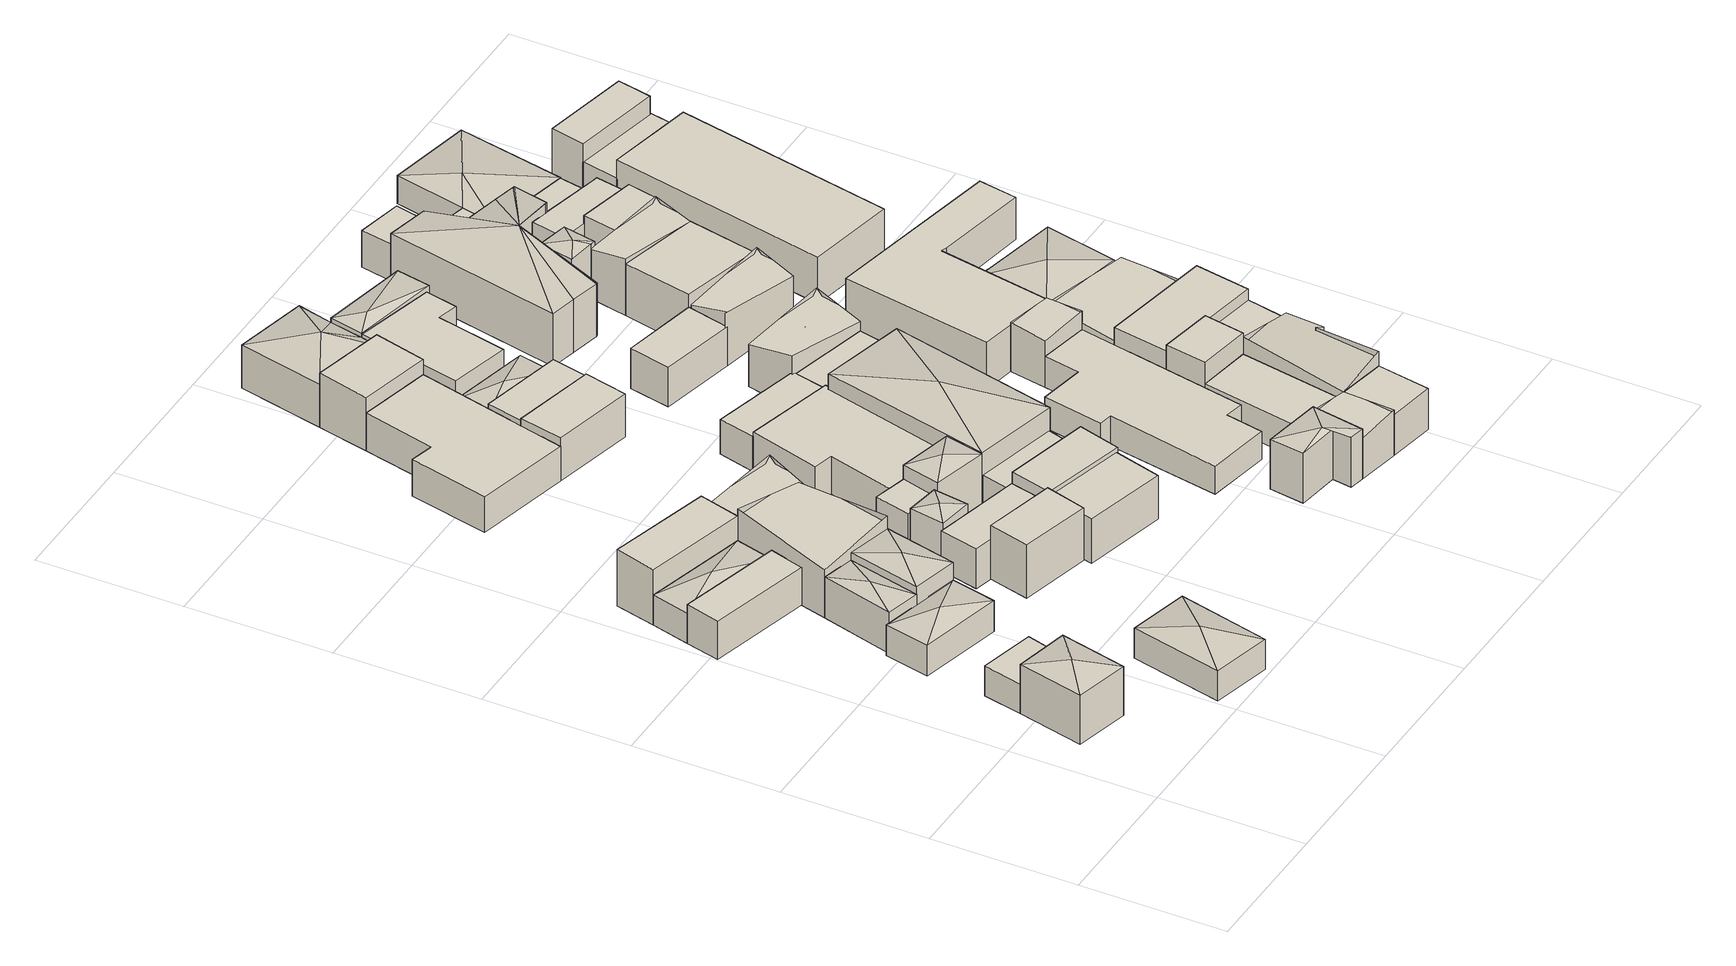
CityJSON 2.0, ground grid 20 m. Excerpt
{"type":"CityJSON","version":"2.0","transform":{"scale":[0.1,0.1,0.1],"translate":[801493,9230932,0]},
"CityObjects":{
"building1":{"type":"Building","attributes":{"Building Type":"Residential","Roof Shape":"hip","Roof Material":"Concrete Aluminum Tile","Roof Material Code":2,"Roof Direction":"northwest","Building Height":7.17,"Roof Slope":26.1,"Footprint Area":74.26,"Solar PV Capacity Low":9.3,"Solar PV Capacity High":12.21,"Solar Annual Energy Low":13406,"Solar Annual Energy High":17668,"Suitable PV Area":55.51},"geometry":[{"type":"MultiSurface","lod":"2.2","boundaries":[[[0,1,2,3]],[[3,2,4,5]],[[2,1,6,4]],[[1,0,7,6]],[[0,3,5,7]],[[5,4,8]],[[4,6,8]],[[6,7,8]],[[7,5,8]]]}]},
"building2":{"type":"Building","attributes":{"Building Type":"Residential","Roof Shape":"shed","Roof Material":"Concrete Aluminum Tile","Roof Material Code":2,"Roof Direction":"northwest","Building Height":4.21,"Roof Slope":16.4,"Footprint Area":42.96,"Solar PV Capacity Low":5.38,"Solar PV Capacity High":7.06,"Solar Annual Energy Low":7756,"Solar Annual Energy High":10222,"Suitable PV Area":32.11},"geometry":[{"type":"MultiSurface","lod":"2.2","boundaries":[[[9,3,2,10]],[[10,2,11,12]],[[2,3,13,11]],[[3,9,14,13]],[[9,10,12,14]],[[12,11,13,14]]]}]},
"building3":{"type":"Building","attributes":{"Building Type":"Residential","Roof Shape":"shed","Roof Material":"Concrete Aluminum Tile","Roof Material Code":2,"Roof Direction":"northwest","Building Height":5.55,"Roof Slope":12.5,"Footprint Area":72.49,"Solar PV Capacity Low":9.08,"Solar PV Capacity High":11.92,"Solar Annual Energy Low":13087,"Solar Annual Energy High":17248,"Suitable PV Area":54.19},"geometry":[{"type":"MultiSurface","lod":"2.2","boundaries":[[[15,16,17,18]],[[18,17,19,20]],[[17,16,21,19]],[[16,15,22,21]],[[15,18,20,22]],[[20,19,21,22]]]}]},
"building4":{"type":"Building","attributes":{"Building Type":"Residential","Roof Shape":"hip","Roof Material":"Concrete Aluminum Tile","Roof Material Code":2,"Roof Direction":"northwest","Building Height":4.5,"Roof Slope":28.6,"Footprint Area":76.18,"Solar PV Capacity Low":9.54,"Solar PV Capacity High":12.53,"Solar Annual Energy Low":13753,"Solar Annual Energy High":18126,"Suitable PV Area":56.94},"geometry":[{"type":"MultiSurface","lod":"2.2","boundaries":[[[23,24,25,26]],[[26,25,27,28]],[[25,24,29,27]],[[24,23,30,29]],[[23,26,28,30]],[[28,27,31]],[[27,29,31]],[[29,30,31]],[[30,28,31]]]}]},
"building5":{"type":"Building","attributes":{"Building Type":"Residential","Roof Shape":"hip","Roof Material":"Concrete Aluminum Tile","Roof Material Code":2,"Roof Direction":"northwest","Building Height":5.98,"Roof Slope":24.9,"Footprint Area":49.99,"Solar PV Capacity Low":6.26,"Solar PV Capacity High":8.22,"Solar Annual Energy Low":9026,"Solar Annual Energy High":11895,"Suitable PV Area":37.37},"geometry":[{"type":"MultiSurface","lod":"2.2","boundaries":[[[32,33,34,35]],[[35,34,36,37]],[[34,33,38,36]],[[33,32,39,38]],[[32,35,37,39]],[[37,36,40]],[[36,38,40]],[[38,39,40]],[[39,37,40]]]}]},
"building6":{"type":"Building","attributes":{"Building Type":"Residential","Roof Shape":"hip","Roof Material":"Concrete Aluminum Tile","Roof Material Code":2,"Roof Direction":"northwest","Building Height":4.4,"Roof Slope":25.7,"Footprint Area":81.44,"Solar PV Capacity Low":10.2,"Solar PV Capacity High":13.39,"Solar Annual Energy Low":14703,"Solar Annual Energy High":19378,"Suitable PV Area":60.88},"geometry":[{"type":"MultiSurface","lod":"2.2","boundaries":[[[41,15,18,42]],[[42,18,43,44]],[[18,15,45,43]],[[15,41,46,45]],[[41,42,44,46]],[[44,43,47]],[[43,45,47]],[[45,46,47]],[[46,44,47]]]}]},
"building7":{"type":"Building","attributes":{"Building Type":"Residential","Roof Shape":"hip","Roof Material":"Concrete Aluminum Tile","Roof Material Code":2,"Roof Direction":"northwest","Building Height":4.41,"Roof Slope":26.2,"Footprint Area":113.3,"Solar PV Capacity Low":14.19,"Solar PV Capacity High":18.63,"Solar Annual Energy Low":20456,"Solar Annual Energy High":26960,"Suitable PV Area":84.69},"geometry":[{"type":"MultiSurface","lod":"2.2","boundaries":[[[48,49,50,51]],[[51,50,52,53]],[[50,49,54,52]],[[49,48,55,54]],[[48,51,53,55]],[[53,52,56]],[[52,54,56]],[[54,55,56]],[[55,53,56]]]}]},
"building8":{"type":"Building","attributes":{"Building Type":"Residential","Roof Shape":"shed","Roof Material":"Concrete Aluminum Tile","Roof Material Code":2,"Roof Direction":"northwest","Building Height":7.96,"Roof Slope":18.7,"Footprint Area":85.49,"Solar PV Capacity Low":10.7,"Solar PV Capacity High":14.06,"Solar Annual Energy Low":15435,"Solar Annual Energy High":20342,"Suitable PV Area":63.9},"geometry":[{"type":"MultiSurface","lod":"2.2","boundaries":[[[57,41,42,58]],[[58,42,59,60]],[[42,41,61,59]],[[41,57,62,61]],[[57,58,60,62]],[[60,59,61,62]]]}]},
"building9":{"type":"Building","attributes":{"Building Type":"Residential","Roof Shape":"hip","Roof Material":"Concrete Aluminum Tile","Roof Material Code":2,"Roof Direction":"northwest","Building Height":7.1,"Roof Slope":22.4,"Footprint Area":68.43,"Solar PV Capacity Low":8.57,"Solar PV Capacity High":11.25,"Solar Annual Energy Low":12354,"Solar Annual Energy High":16282,"Suitable PV Area":51.15},"geometry":[{"type":"MultiSurface","lod":"2.2","boundaries":[[[34,26,63,35]],[[35,63,64,65]],[[63,26,66,64]],[[26,34,67,66]],[[34,35,65,67]],[[65,64,68]],[[64,66,68]],[[66,67,68]],[[67,65,68]]]}]},
"building10":{"type":"Building","attributes":{"Building Type":"Residential","Roof Shape":"gable","Roof Material":"Concrete Aluminum Tile","Roof Material Code":2,"Roof Direction":"northwest","Building Height":6.95,"Roof Slope":32.8,"Footprint Area":155.7,"Solar PV Capacity Low":19.49,"Solar PV Capacity High":25.6,"Solar Annual Energy Low":28111,"Solar Annual Energy High":37047,"Suitable PV Area":116.39},"geometry":[{"type":"MultiSurface","lod":"2.2","boundaries":[[[32,69,70,42]],[[42,70,71,72]],[[70,69,73,71]],[[69,32,74,73]],[[32,42,72,74]],[[72,71,73,74]]]}]},
"building11":{"type":"Building","attributes":{"Building Type":"Residential","Roof Shape":"gable","Roof Material":"Concrete Aluminum Tile","Roof Material Code":2,"Roof Direction":"northwest","Building Height":5.99,"Roof Slope":32.8,"Footprint Area":69.32,"Solar PV Capacity Low":8.68,"Solar PV Capacity High":11.4,"Solar Annual Energy Low":12514,"Solar Annual Energy High":16493,"Suitable PV Area":51.81},"geometry":[{"type":"MultiSurface","lod":"2.2","boundaries":[[[58,42,75,76]],[[76,75,77,78]],[[75,42,79,77]],[[42,58,80,79]],[[58,76,78,80]],[[78,77,79,80]]]}]},
"building12":{"type":"Building","attributes":{"Building Type":"Residential","Roof Shape":"shed","Roof Material":"Concrete Aluminum Tile","Roof Material Code":2,"Roof Direction":"northwest","Building Height":7.72,"Roof Slope":13.5,"Footprint Area":58.12,"Solar PV Capacity Low":7.28,"Solar PV Capacity High":9.56,"Solar Annual Energy Low":10493,"Solar Annual Energy High":13829,"Suitable PV Area":43.44},"geometry":[{"type":"MultiSurface","lod":"2.2","boundaries":[[[81,82,83,84]],[[84,83,85,86]],[[83,82,87,85]],[[82,81,88,87]],[[81,84,86,88]],[[86,85,87,88]]]}]},
"building13":{"type":"Building","attributes":{"Building Type":"Residential","Roof Shape":"hip","Roof Material":"Concrete Aluminum Tile","Roof Material Code":2,"Roof Direction":"northwest","Building Height":6.62,"Roof Slope":25.4,"Footprint Area":23.8,"Solar PV Capacity Low":2.98,"Solar PV Capacity High":3.91,"Solar Annual Energy Low":4297,"Solar Annual Energy High":5663,"Suitable PV Area":17.79},"geometry":[{"type":"MultiSurface","lod":"2.2","boundaries":[[[89,90,91,92]],[[92,91,93,94]],[[91,90,95,93]],[[90,89,96,95]],[[89,92,94,96]],[[94,93,97]],[[93,95,97]],[[95,96,97]],[[96,94,97]]]}]},
"building14":{"type":"Building","attributes":{"Building Type":"Residential","Roof Shape":"flat","Roof Material":"Concrete Aluminum Tile","Roof Material Code":2,"Roof Direction":"northwest","Building Height":5.76,"Roof Slope":5.2,"Footprint Area":71.68,"Solar PV Capacity Low":8.97,"Solar PV Capacity High":11.79,"Solar Annual Energy Low":12941,"Solar Annual Energy High":17055,"Suitable PV Area":53.58},"geometry":[{"type":"MultiSurface","lod":"2.2","boundaries":[[[98,99,84,100]],[[100,84,101,102]],[[84,99,103,101]],[[99,98,104,103]],[[98,100,102,104]],[[102,101,103,104]]]}]},
"building15":{"type":"Building","attributes":{"Building Type":"Residential","Roof Shape":"shed","Roof Material":"Concrete Aluminum Tile","Roof Material Code":2,"Roof Direction":"northwest","Building Height":5.61,"Roof Slope":19.8,"Footprint Area":26.79,"Solar PV Capacity Low":3.35,"Solar PV Capacity High":4.41,"Solar Annual Energy Low":4836,"Solar Annual Energy High":6374,"Suitable PV Area":20.02},"geometry":[{"type":"MultiSurface","lod":"2.2","boundaries":[[[105,106,107,108]],[[108,107,109,110]],[[107,106,111,109]],[[106,105,112,111]],[[105,108,110,112]],[[110,109,111,112]]]}]},
"building16":{"type":"Building","attributes":{"Building Type":"Residential","Roof Shape":"shed","Roof Material":"Concrete Aluminum Tile","Roof Material Code":2,"Roof Direction":"northwest","Building Height":5.1,"Roof Slope":15.2,"Footprint Area":260.46,"Solar PV Capacity Low":32.61,"Solar PV Capacity High":42.83,"Solar Annual Energy Low":47024,"Solar Annual Energy High":61973,"Suitable PV Area":194.69},"geometry":[{"type":"MultiSurface","lod":"2.2","boundaries":[[[113,114,115,116,117,118]],[[118,117,119,120]],[[117,116,121,119]],[[116,115,122,121]],[[115,114,123,122]],[[114,113,124,123]],[[113,118,120,124]],[[120,119,121,122,123,124]]]}]},
"building17":{"type":"Building","attributes":{"Building Type":"Residential","Roof Shape":"hip","Roof Material":"Concrete Aluminum Tile","Roof Material Code":2,"Roof Direction":"northwest","Building Height":7.79,"Roof Slope":28.9,"Footprint Area":43.12,"Solar PV Capacity Low":5.4,"Solar PV Capacity High":7.09,"Solar Annual Energy Low":7785,"Solar Annual Energy High":10260,"Suitable PV Area":32.23},"geometry":[{"type":"MultiSurface","lod":"2.2","boundaries":[[[125,126,127,128]],[[128,127,129,130]],[[127,126,131,129]],[[126,125,132,131]],[[125,128,130,132]],[[130,129,133]],[[129,131,133]],[[131,132,133]],[[132,130,133]]]}]},
"building18":{"type":"Building","attributes":{"Building Type":"Residential","Roof Shape":"shed","Roof Material":"Concrete Aluminum Tile","Roof Material Code":2,"Roof Direction":"northwest","Building Height":6.39,"Roof Slope":19.3,"Footprint Area":84.58,"Solar PV Capacity Low":10.59,"Solar PV Capacity High":13.91,"Solar Annual Energy Low":15270,"Solar Annual Energy High":20125,"Suitable PV Area":63.22},"geometry":[{"type":"MultiSurface","lod":"2.2","boundaries":[[[134,135,136,137]],[[137,136,138,139]],[[136,135,140,138]],[[135,134,141,140]],[[134,137,139,141]],[[139,138,140,141]]]}]},
"building19":{"type":"Building","attributes":{"Building Type":"Residential","Roof Shape":"shed","Roof Material":"Concrete Glazed Tile","Roof Material Code":1,"Roof Direction":"northwest","Building Height":7.22,"Roof Slope":19,"Footprint Area":71.61,"Solar PV Capacity Low":8.97,"Solar PV Capacity High":11.78,"Solar Annual Energy Low":12928,"Solar Annual Energy High":17038,"Suitable PV Area":53.53},"geometry":[{"type":"MultiSurface","lod":"2.2","boundaries":[[[142,143,144,145]],[[145,144,146,147]],[[144,143,148,146]],[[143,142,149,148]],[[142,145,147,149]],[[147,146,148,149]]]}]},
"building20":{"type":"Building","attributes":{"Building Type":"Residential","Roof Shape":"flat","Roof Material":"Concrete Aluminum Tile","Roof Material Code":2,"Roof Direction":"northwest","Building Height":6.31,"Roof Slope":5.1,"Footprint Area":72.32,"Solar PV Capacity Low":9.05,"Solar PV Capacity High":11.89,"Solar Annual Energy Low":13057,"Solar Annual Energy High":17208,"Suitable PV Area":54.06},"geometry":[{"type":"MultiSurface","lod":"2.2","boundaries":[[[150,118,151,152]],[[152,151,153,154]],[[151,118,155,153]],[[118,150,156,155]],[[150,152,154,156]],[[154,153,155,156]]]}]},
"building21":{"type":"Building","attributes":{"Building Type":"Residential","Roof Shape":"shed","Roof Material":"Concrete Aluminum Tile","Roof Material Code":2,"Roof Direction":"northwest","Building Height":7.69,"Roof Slope":18.5,"Footprint Area":75.82,"Solar PV Capacity Low":9.49,"Solar PV Capacity High":12.47,"Solar Annual Energy Low":13688,"Solar Annual Energy High":18040,"Suitable PV Area":56.67},"geometry":[{"type":"MultiSurface","lod":"2.2","boundaries":[[[114,113,157,158]],[[158,157,159,160]],[[157,113,161,159]],[[113,114,162,161]],[[114,158,160,162]],[[160,159,161,162]]]}]},
"building22":{"type":"Building","attributes":{"Building Type":"Residential","Roof Shape":"shed","Roof Material":"Concrete Aluminum Tile","Roof Material Code":2,"Roof Direction":"northwest","Building Height":5.26,"Roof Slope":14.8,"Footprint Area":226.46,"Solar PV Capacity Low":28.35,"Solar PV Capacity High":37.24,"Solar Annual Energy Low":40886,"Solar Annual Energy High":53884,"Suitable PV Area":169.28},"geometry":[{"type":"MultiSurface","lod":"2.2","boundaries":[[[163,164,165,166,167,168]],[[168,167,169,170]],[[167,166,171,169]],[[166,165,172,171]],[[165,164,173,172]],[[164,163,174,173]],[[163,168,170,174]],[[170,169,171,172,173,174]]]}]},
"building23":{"type":"Building","attributes":{"Building Type":"Residential","Roof Shape":"shed","Roof Material":"Concrete Aluminum Tile","Roof Material Code":2,"Roof Direction":"northwest","Building Height":4.4,"Roof Slope":17.6,"Footprint Area":61.79,"Solar PV Capacity Low":7.74,"Solar PV Capacity High":10.16,"Solar Annual Energy Low":11156,"Solar Annual Energy High":14702,"Suitable PV Area":46.19},"geometry":[{"type":"MultiSurface","lod":"2.2","boundaries":[[[175,176,177,178]],[[178,177,179,180]],[[177,176,181,179]],[[176,175,182,181]],[[175,178,180,182]],[[180,179,181,182]]]}]},
"building24":{"type":"Building","attributes":{"Building Type":"Residential","Roof Shape":"flat","Roof Material":"Concrete Aluminum Tile","Roof Material Code":2,"Roof Direction":"northwest","Building Height":6.02,"Roof Slope":12.1,"Footprint Area":60.57,"Solar PV Capacity Low":7.58,"Solar PV Capacity High":9.96,"Solar Annual Energy Low":10935,"Solar Annual Energy High":14412,"Suitable PV Area":45.27},"geometry":[{"type":"MultiSurface","lod":"2.2","boundaries":[[[183,150,152,184]],[[184,152,185,186]],[[152,150,187,185]],[[150,183,188,187]],[[183,184,186,188]],[[186,185,187,188]]]}]},
"building25":{"type":"Building","attributes":{"Building Type":"Residential","Roof Shape":"hip","Roof Material":"Concrete Aluminum Tile","Roof Material Code":2,"Roof Direction":"northwest","Building Height":4.23,"Roof Slope":24.3,"Footprint Area":60.84,"Solar PV Capacity Low":7.62,"Solar PV Capacity High":10.01,"Solar Annual Energy Low":10985,"Solar Annual Energy High":14477,"Suitable PV Area":45.48},"geometry":[{"type":"MultiSurface","lod":"2.2","boundaries":[[[189,183,184,190]],[[190,184,191,192]],[[184,183,193,191]],[[183,189,194,193]],[[189,190,192,194]],[[192,191,195]],[[191,193,195]],[[193,194,195]],[[194,192,195]]]}]},
"building26":{"type":"Building","attributes":{"Building Type":"Residential","Roof Shape":"hip","Roof Material":"Concrete Glazed Tile","Roof Material Code":1,"Roof Direction":"west","Building Height":6.3,"Roof Slope":29.9,"Footprint Area":127.52,"Solar PV Capacity Low":15.97,"Solar PV Capacity High":20.97,"Solar Annual Energy Low":23023,"Solar Annual Energy High":30342,"Suitable PV Area":95.32},"geometry":[{"type":"MultiSurface","lod":"2.2","boundaries":[[[196,158,157,197,198,199]],[[199,198,200,201]],[[198,197,202,200]],[[197,157,203,202]],[[157,158,204,203]],[[158,196,205,204]],[[196,199,201,205]],[[201,200,206]],[[200,202,206]],[[202,203,206]],[[203,204,206]],[[204,205,206]],[[205,201,206]]]}]},
"building27":{"type":"Building","attributes":{"Building Type":"Residential","Roof Shape":"flat","Roof Material":"Concrete Aluminum Tile","Roof Material Code":2,"Roof Direction":"northwest","Building Height":5.09,"Roof Slope":12.9,"Footprint Area":66.69,"Solar PV Capacity Low":8.35,"Solar PV Capacity High":10.97,"Solar Annual Energy Low":12041,"Solar Annual Energy High":15869,"Suitable PV Area":49.85},"geometry":[{"type":"MultiSurface","lod":"2.2","boundaries":[[[207,208,168,209]],[[209,168,210,211]],[[168,208,212,210]],[[208,207,213,212]],[[207,209,211,213]],[[211,210,212,213]]]}]},
"building28":{"type":"Building","attributes":{"Building Type":"Residential","Roof Shape":"hip","Roof Material":"Concrete Aluminum Tile","Roof Material Code":2,"Roof Direction":"northwest","Building Height":7.92,"Roof Slope":20.9,"Footprint Area":297.4,"Solar PV Capacity Low":37.24,"Solar PV Capacity High":48.91,"Solar Annual Energy Low":53694,"Solar Annual Energy High":70764,"Suitable PV Area":222.31},"geometry":[{"type":"MultiSurface","lod":"2.2","boundaries":[[[214,127,215,216]],[[216,215,217,218]],[[215,127,219,217]],[[127,214,220,219]],[[214,216,218,220]],[[218,217,221]],[[217,219,221]],[[219,220,221]],[[220,218,221]]]}]},
"building29":{"type":"Building","attributes":{"Building Type":"Residential","Roof Shape":"shed","Roof Material":"Concrete Glazed Tile","Roof Material Code":1,"Roof Direction":"west","Building Height":6.52,"Roof Slope":13.3,"Footprint Area":142.89,"Solar PV Capacity Low":17.89,"Solar PV Capacity High":23.5,"Solar Annual Energy Low":25797,"Solar Annual Energy High":33998,"Suitable PV Area":106.81},"geometry":[{"type":"MultiSurface","lod":"2.2","boundaries":[[[222,223,197,189,224,225]],[[225,224,226,227]],[[224,189,228,226]],[[189,197,229,228]],[[197,223,230,229]],[[223,222,231,230]],[[222,225,227,231]],[[227,226,228,229,230,231]]]}]},
"building30":{"type":"Building","attributes":{"Building Type":"Residential","Roof Shape":"hip","Roof Material":"Concrete Aluminum Tile","Roof Material Code":2,"Roof Direction":"northwest","Building Height":7.27,"Roof Slope":22.8,"Footprint Area":44.78,"Solar PV Capacity Low":5.61,"Solar PV Capacity High":7.36,"Solar Annual Energy Low":8085,"Solar Annual Energy High":10655,"Suitable PV Area":33.47},"geometry":[{"type":"MultiSurface","lod":"2.2","boundaries":[[[232,233,234,235,236,237]],[[237,236,238,239]],[[236,235,240,238]],[[235,234,241,240]],[[234,233,242,241]],[[233,232,243,242]],[[232,237,239,243]],[[239,238,244]],[[238,240,244]],[[240,241,244]],[[241,242,244]],[[242,243,244]],[[243,239,244]]]}]},
"building31":{"type":"Building","attributes":{"Building Type":"Residential","Roof Shape":"hip","Roof Material":"Concrete Glazed Tile","Roof Material Code":1,"Roof Direction":"west","Building Height":6.93,"Roof Slope":27,"Footprint Area":59.72,"Solar PV Capacity Low":7.48,"Solar PV Capacity High":9.82,"Solar Annual Energy Low":10781,"Solar Annual Energy High":14209,"Suitable PV Area":44.64},"geometry":[{"type":"MultiSurface","lod":"2.2","boundaries":[[[197,245,246,198]],[[198,246,247,248]],[[246,245,249,247]],[[245,197,250,249]],[[197,198,248,250]],[[248,247,251]],[[247,249,251]],[[249,250,251]],[[250,248,251]]]}]},
"building32":{"type":"Building","attributes":{"Building Type":"Residential","Roof Shape":"gable","Roof Material":"Concrete Aluminum Tile","Roof Material Code":2,"Roof Direction":"northwest","Building Height":6.03,"Roof Slope":29.8,"Footprint Area":44.75,"Solar PV Capacity Low":5.6,"Solar PV Capacity High":7.36,"Solar Annual Energy Low":8079,"Solar Annual Energy High":10648,"Suitable PV Area":33.45},"geometry":[{"type":"MultiSurface","lod":"2.2","boundaries":[[[237,236,252,253]],[[253,252,254,255]],[[252,236,256,254]],[[236,237,257,256]],[[237,253,255,257]],[[255,254,256,257]]]}]},
"building33":{"type":"Building","attributes":{"Building Type":"Residential","Roof Shape":"shed","Roof Material":"Concrete Aluminum Tile","Roof Material Code":2,"Roof Direction":"northwest","Building Height":5.72,"Roof Slope":15.7,"Footprint Area":64.3,"Solar PV Capacity Low":8.05,"Solar PV Capacity High":10.57,"Solar Annual Energy Low":11609,"Solar Annual Energy High":15300,"Suitable PV Area":48.06},"geometry":[{"type":"MultiSurface","lod":"2.2","boundaries":[[[258,259,260,261]],[[261,260,262,263]],[[260,259,264,262]],[[259,258,265,264]],[[258,261,263,265]],[[263,262,264,265]]]}]},
"building34":{"type":"Building","attributes":{"Building Type":"Residential","Roof Shape":"flat","Roof Material":"Concrete Aluminum Tile","Roof Material Code":2,"Roof Direction":"northwest","Building Height":4.44,"Roof Slope":8.1,"Footprint Area":69.89,"Solar PV Capacity Low":8.75,"Solar PV Capacity High":11.49,"Solar Annual Energy Low":12618,"Solar Annual Energy High":16630,"Suitable PV Area":52.24},"geometry":[{"type":"MultiSurface","lod":"2.2","boundaries":[[[266,214,216,267]],[[267,216,268,269]],[[216,214,270,268]],[[214,266,271,270]],[[266,267,269,271]],[[269,268,270,271]]]}]},
"building35":{"type":"Building","attributes":{"Building Type":"Residential","Roof Shape":"shed","Roof Material":"Concrete Glazed Tile","Roof Material Code":1,"Roof Direction":"west","Building Height":4.77,"Roof Slope":12.2,"Footprint Area":69.89,"Solar PV Capacity Low":8.75,"Solar PV Capacity High":11.49,"Solar Annual Energy Low":12618,"Solar Annual Energy High":16630,"Suitable PV Area":52.24},"geometry":[{"type":"MultiSurface","lod":"2.2","boundaries":[[[266,214,216,267]],[[267,216,272,273]],[[216,214,274,272]],[[214,266,275,274]],[[266,267,273,275]],[[273,272,274,275]]]}]},
"building36":{"type":"Building","attributes":{"Building Type":"Residential","Roof Shape":"shed","Roof Material":"Concrete Aluminum Tile","Roof Material Code":2,"Roof Direction":"northwest","Building Height":4.11,"Roof Slope":14.4,"Footprint Area":316.31,"Solar PV Capacity Low":39.6,"Solar PV Capacity High":52.02,"Solar Annual Energy Low":57108,"Solar Annual Energy High":75264,"Suitable PV Area":236.44},"geometry":[{"type":"MultiSurface","lod":"2.2","boundaries":[[[276,277,278,279,280,281,282,283,284,285]],[[285,284,286,287]],[[284,283,288,286]],[[283,282,289,288]],[[282,281,290,289]],[[281,280,291,290]],[[280,279,292,291]],[[279,278,293,292]],[[278,277,294,293]],[[277,276,295,294]],[[276,285,287,295]],[[287,286,288,289,290,291,292,293,294,295]]]}]},
"building37":{"type":"Building","attributes":{"Building Type":"Residential","Roof Shape":"gable","Roof Material":"Concrete Aluminum Tile","Roof Material Code":2,"Roof Direction":"northwest","Building Height":6.19,"Roof Slope":31.8,"Footprint Area":84.81,"Solar PV Capacity Low":10.62,"Solar PV Capacity High":13.95,"Solar Annual Energy Low":15312,"Solar Annual Energy High":20180,"Suitable PV Area":63.4},"geometry":[{"type":"MultiSurface","lod":"2.2","boundaries":[[[296,266,267,297]],[[297,267,298,299]],[[267,266,300,298]],[[266,296,301,300]],[[296,297,299,301]],[[299,298,300,301]]]}]},
"building38":{"type":"Building","attributes":{"Building Type":"Residential","Roof Shape":"hip","Roof Material":"Concrete Glazed Tile","Roof Material Code":1,"Roof Direction":"west","Building Height":6.1,"Roof Slope":26.4,"Footprint Area":84.81,"Solar PV Capacity Low":10.62,"Solar PV Capacity High":13.95,"Solar Annual Energy Low":15312,"Solar Annual Energy High":20180,"Suitable PV Area":63.4},"geometry":[{"type":"MultiSurface","lod":"2.2","boundaries":[[[296,266,267,297]],[[297,267,302,303]],[[267,266,304,302]],[[266,296,305,304]],[[296,297,303,305]],[[303,302,306]],[[302,304,306]],[[304,305,306]],[[305,303,306]]]}]},
"building39":{"type":"Building","attributes":{"Building Type":"Residential","Roof Shape":"flat","Roof Material":"Concrete Aluminum Tile","Roof Material Code":2,"Roof Direction":"northwest","Building Height":4.78,"Roof Slope":13.8,"Footprint Area":114.65,"Solar PV Capacity Low":14.35,"Solar PV Capacity High":18.85,"Solar Annual Energy Low":20699,"Solar Annual Energy High":27280,"Suitable PV Area":85.7},"geometry":[{"type":"MultiSurface","lod":"2.2","boundaries":[[[307,308,309,253]],[[253,309,310,311]],[[309,308,312,310]],[[308,307,313,312]],[[307,253,311,313]],[[311,310,312,313]]]}]},
"building40":{"type":"Building","attributes":{"Building Type":"Residential","Roof Shape":"flat","Roof Material":"Concrete Aluminum Tile","Roof Material Code":2,"Roof Direction":"northwest","Building Height":5.99,"Roof Slope":6.6,"Footprint Area":50.41,"Solar PV Capacity Low":6.31,"Solar PV Capacity High":8.29,"Solar Annual Energy Low":9101,"Solar Annual Energy High":11994,"Suitable PV Area":37.68},"geometry":[{"type":"MultiSurface","lod":"2.2","boundaries":[[[253,252,314,315]],[[315,314,316,317]],[[314,252,318,316]],[[252,253,255,318]],[[253,315,317,255]],[[317,316,318,255]]]}]},
"building41":{"type":"Building","attributes":{"Building Type":"Residential","Roof Shape":"flat","Roof Material":"Concrete Aluminum Tile","Roof Material Code":2,"Roof Direction":"northwest","Building Height":7.92,"Roof Slope":6,"Footprint Area":43.52,"Solar PV Capacity Low":5.45,"Solar PV Capacity High":7.16,"Solar Annual Energy Low":7857,"Solar Annual Energy High":10355,"Suitable PV Area":32.53},"geometry":[{"type":"MultiSurface","lod":"2.2","boundaries":[[[319,308,307,320]],[[320,307,321,322]],[[307,308,323,321]],[[308,319,324,323]],[[319,320,322,324]],[[322,321,323,324]]]}]},
"building42":{"type":"Building","attributes":{"Building Type":"Residential","Roof Shape":"gable","Roof Material":"Concrete Glazed Tile","Roof Material Code":1,"Roof Direction":"west","Building Height":6.33,"Roof Slope":34.8,"Footprint Area":68.46,"Solar PV Capacity Low":8.57,"Solar PV Capacity High":11.26,"Solar Annual Energy Low":12361,"Solar Annual Energy High":16290,"Suitable PV Area":51.18},"geometry":[{"type":"MultiSurface","lod":"2.2","boundaries":[[[260,325,326,327,328]],[[328,327,329,330]],[[327,326,331,329]],[[326,325,332,331]],[[325,260,333,332]],[[260,328,330,333]],[[329,331,332,333,330]]]}]},
"building43":{"type":"Building","attributes":{"Building Type":"Residential","Roof Shape":"gable","Roof Material":"Concrete Aluminum Tile","Roof Material Code":2,"Roof Direction":"northwest","Building Height":6.81,"Roof Slope":31.4,"Footprint Area":36.71,"Solar PV Capacity Low":4.6,"Solar PV Capacity High":6.04,"Solar Annual Energy Low":6628,"Solar Annual Energy High":8736,"Suitable PV Area":27.44},"geometry":[{"type":"MultiSurface","lod":"2.2","boundaries":[[[279,278,334,335]],[[335,334,336,337]],[[334,278,338,336]],[[278,279,339,338]],[[279,335,337,339]],[[337,336,338,339]]]}]},
"building44":{"type":"Building","attributes":{"Building Type":"Residential","Roof Shape":"gable","Roof Material":"Concrete Aluminum Tile","Roof Material Code":2,"Roof Direction":"northwest","Building Height":5.98,"Roof Slope":29.6,"Footprint Area":110.91,"Solar PV Capacity Low":13.89,"Solar PV Capacity High":18.24,"Solar Annual Energy Low":20023,"Solar Annual Energy High":26389,"Suitable PV Area":82.9},"geometry":[{"type":"MultiSurface","lod":"2.2","boundaries":[[[340,341,307,253,315,342]],[[342,315,343,344]],[[315,253,255,343]],[[253,307,345,255]],[[307,341,346,345]],[[341,340,347,346]],[[340,342,344,347]],[[344,343,255,345,346,347]]]}]},
"building45":{"type":"Building","attributes":{"Building Type":"Residential","Roof Shape":"hip","Roof Material":"Concrete Glazed Tile","Roof Material Code":1,"Roof Direction":"west","Building Height":7.7,"Roof Slope":22.1,"Footprint Area":244.42,"Solar PV Capacity Low":30.6,"Solar PV Capacity High":40.19,"Solar Annual Energy Low":44128,"Solar Annual Energy High":58157,"Suitable PV Area":182.7},"geometry":[{"type":"MultiSurface","lod":"2.2","boundaries":[[[348,349,350,351,352,353,354,355,356,357,358,359,360,361,362]],[[362,361,363,364]],[[361,360,365,363]],[[360,359,366,365]],[[359,358,367,366]],[[358,357,368,367]],[[357,356,369,368]],[[356,355,370,369]],[[355,354,371,370]],[[354,353,372,371]],[[353,352,373,372]],[[352,351,374,373]],[[351,350,375,374]],[[350,349,376,375]],[[349,348,377,376]],[[348,362,364,377]],[[364,363,378]],[[363,365,378]],[[365,366,378]],[[366,367,378]],[[367,368,378]],[[368,369,378]],[[369,370,378]],[[370,371,378]],[[371,372,378]],[[372,373,378]],[[373,374,378]],[[374,375,378]],[[375,376,378]],[[376,377,378]],[[377,364,378]]]}]},
"building46":{"type":"Building","attributes":{"Building Type":"Residential","Roof Shape":"hip","Roof Material":"Concrete Glazed Tile","Roof Material Code":1,"Roof Direction":"west","Building Height":7.96,"Roof Slope":25.9,"Footprint Area":21.55,"Solar PV Capacity Low":2.7,"Solar PV Capacity High":3.54,"Solar Annual Energy Low":3890,"Solar Annual Energy High":5127,"Suitable PV Area":16.11},"geometry":[{"type":"MultiSurface","lod":"2.2","boundaries":[[[379,380,381,382,383]],[[383,382,384,385]],[[382,381,386,384]],[[381,380,387,386]],[[380,379,388,387]],[[379,383,385,388]],[[385,384,389]],[[384,386,389]],[[386,387,389]],[[387,388,389]],[[388,385,389]]]}]},
"building47":{"type":"Building","attributes":{"Building Type":"Residential","Roof Shape":"shed","Roof Material":"Concrete Glazed Tile","Roof Material Code":1,"Roof Direction":"west","Building Height":7.29,"Roof Slope":17.3,"Footprint Area":116.84,"Solar PV Capacity Low":14.63,"Solar PV Capacity High":19.22,"Solar Annual Energy Low":21095,"Solar Annual Energy High":27802,"Suitable PV Area":87.34},"geometry":[{"type":"MultiSurface","lod":"2.2","boundaries":[[[390,261,391,392]],[[392,391,393,394]],[[391,261,395,393]],[[261,390,396,395]],[[390,392,394,396]],[[394,393,395,396]]]}]},
"building48":{"type":"Building","attributes":{"Building Type":"Residential","Roof Shape":"flat","Roof Material":"Concrete Aluminum Tile","Roof Material Code":2,"Roof Direction":"northwest","Building Height":6.98,"Roof Slope":11,"Footprint Area":122.61,"Solar PV Capacity Low":15.35,"Solar PV Capacity High":20.16,"Solar Annual Energy Low":22137,"Solar Annual Energy High":29175,"Suitable PV Area":91.65},"geometry":[{"type":"MultiSurface","lod":"2.2","boundaries":[[[397,319,398,399]],[[399,398,400,401]],[[398,319,402,400]],[[319,397,403,402]],[[397,399,401,403]],[[401,400,402,403]]]}]},
"building49":{"type":"Building","attributes":{"Building Type":"Residential","Roof Shape":"flat","Roof Material":"Concrete Glazed Tile","Roof Material Code":1,"Roof Direction":"west","Building Height":5.43,"Roof Slope":7,"Footprint Area":33.1,"Solar PV Capacity Low":4.14,"Solar PV Capacity High":5.44,"Solar Annual Energy Low":5976,"Solar Annual Energy High":7875,"Suitable PV Area":24.74},"geometry":[{"type":"MultiSurface","lod":"2.2","boundaries":[[[404,405,406,407]],[[407,406,408,409]],[[406,405,410,408]],[[405,404,411,410]],[[404,407,409,411]],[[409,408,410,411]]]}]},
"building50":{"type":"Building","attributes":{"Building Type":"Residential","Roof Shape":"shed","Roof Material":"Concrete Aluminum Tile","Roof Material Code":2,"Roof Direction":"northwest","Building Height":5.27,"Roof Slope":16.2,"Footprint Area":47.27,"Solar PV Capacity Low":5.92,"Solar PV Capacity High":7.77,"Solar Annual Energy Low":8533,"Solar Annual Energy High":11246,"Suitable PV Area":35.33},"geometry":[{"type":"MultiSurface","lod":"2.2","boundaries":[[[320,307,341,398]],[[398,341,412,413]],[[341,307,414,412]],[[307,320,415,414]],[[320,398,413,415]],[[413,412,414,415]]]}]},
"building51":{"type":"Building","attributes":{"Building Type":"Residential","Roof Shape":"gable","Roof Material":"Concrete Glazed Tile","Roof Material Code":1,"Roof Direction":"west","Building Height":7.2,"Roof Slope":27.1,"Footprint Area":63.36,"Solar PV Capacity Low":7.93,"Solar PV Capacity High":10.42,"Solar Annual Energy Low":11440,"Solar Annual Energy High":15077,"Suitable PV Area":47.37},"geometry":[{"type":"MultiSurface","lod":"2.2","boundaries":[[[390,392,416,417,380,379]],[[379,380,418,419]],[[380,417,420,418]],[[417,416,421,420]],[[416,392,422,421]],[[392,390,423,422]],[[390,379,419,423]],[[419,418,420,421,422,423]]]}]},
"building52":{"type":"Building","attributes":{"Building Type":"Residential","Roof Shape":"shed","Roof Material":"Concrete Glazed Tile","Roof Material Code":1,"Roof Direction":"west","Building Height":4.06,"Roof Slope":15.1,"Footprint Area":36.58,"Solar PV Capacity Low":4.58,"Solar PV Capacity High":6.02,"Solar Annual Energy Low":6605,"Solar Annual Energy High":8705,"Suitable PV Area":27.35},"geometry":[{"type":"MultiSurface","lod":"2.2","boundaries":[[[356,355,354,424]],[[424,354,425,426]],[[354,355,427,425]],[[355,356,428,427]],[[356,424,426,428]],[[426,425,427,428]]]}]},
"building53":{"type":"Building","attributes":{"Building Type":"Residential","Roof Shape":"gable","Roof Material":"Concrete Aluminum Tile","Roof Material Code":2,"Roof Direction":"northwest","Building Height":5.11,"Roof Slope":33.1,"Footprint Area":134.51,"Solar PV Capacity Low":16.84,"Solar PV Capacity High":22.12,"Solar Annual Energy Low":24285,"Solar Annual Energy High":32005,"Suitable PV Area":100.55},"geometry":[{"type":"MultiSurface","lod":"2.2","boundaries":[[[334,397,429,430]],[[430,429,431,432]],[[429,397,433,431]],[[397,334,434,433]],[[334,430,432,434]],[[432,431,433,434]]]}]},
"building54":{"type":"Building","attributes":{"Building Type":"Residential","Roof Shape":"shed","Roof Material":"Concrete Glazed Tile","Roof Material Code":1,"Roof Direction":"west","Building Height":6.23,"Roof Slope":15.2,"Footprint Area":321.93,"Solar PV Capacity Low":40.31,"Solar PV Capacity High":52.94,"Solar Annual Energy Low":58123,"Solar Annual Energy High":76602,"Suitable PV Area":240.65},"geometry":[{"type":"MultiSurface","lod":"2.2","boundaries":[[[435,436,437,438,439,440,334]],[[334,440,441,442]],[[440,439,443,441]],[[439,438,444,443]],[[438,437,445,444]],[[437,436,446,445]],[[436,435,447,446]],[[435,334,442,447]],[[442,441,443,444,445,446,447]]]}]},
"building55":{"type":"Building","attributes":{"Building Type":"Residential","Roof Shape":"shed","Roof Material":"Concrete Glazed Tile","Roof Material Code":1,"Roof Direction":"west","Building Height":7.38,"Roof Slope":12.1,"Footprint Area":39.75,"Solar PV Capacity Low":4.98,"Solar PV Capacity High":6.54,"Solar Annual Energy Low":7177,"Solar Annual Energy High":9459,"Suitable PV Area":29.71},"geometry":[{"type":"MultiSurface","lod":"2.2","boundaries":[[[417,448,416,449,450,451]],[[451,450,452,453]],[[450,449,454,452]],[[449,416,455,454]],[[416,448,456,455]],[[448,417,457,456]],[[417,451,453,457]],[[453,452,454,455,456,457]]]}]},
"building56":{"type":"Building","attributes":{"Building Type":"Residential","Roof Shape":"shed","Roof Material":"Concrete Glazed Tile","Roof Material Code":1,"Roof Direction":"west","Building Height":6.21,"Roof Slope":13.4,"Footprint Area":59.32,"Solar PV Capacity Low":7.43,"Solar PV Capacity High":9.76,"Solar Annual Energy Low":10711,"Solar Annual Energy High":14116,"Suitable PV Area":44.35},"geometry":[{"type":"MultiSurface","lod":"2.2","boundaries":[[[458,459,351,350,460,381,450,461]],[[461,450,462,463]],[[450,381,464,462]],[[381,460,465,464]],[[460,350,466,465]],[[350,351,467,466]],[[351,459,468,467]],[[459,458,469,468]],[[458,461,463,469]],[[463,462,464,465,466,467,468,469]]]}]},
"building57":{"type":"Building","attributes":{"Building Type":"Residential","Roof Shape":"hip","Roof Material":"Concrete Aluminum Tile","Roof Material Code":2,"Roof Direction":"northwest","Building Height":5.44,"Roof Slope":27.2,"Footprint Area":130.33,"Solar PV Capacity Low":16.32,"Solar PV Capacity High":21.43,"Solar Annual Energy Low":23529,"Solar Annual Energy High":31010,"Suitable PV Area":97.42},"geometry":[{"type":"MultiSurface","lod":"2.2","boundaries":[[[470,334,471,472]],[[472,471,473,474]],[[471,334,475,473]],[[334,470,476,475]],[[470,472,474,476]],[[474,473,477]],[[473,475,477]],[[475,476,477]],[[476,474,477]]]}]},
"building58":{"type":"Building","attributes":{"Building Type":"Residential","Roof Shape":"gable","Roof Material":"Concrete Glazed Tile","Roof Material Code":1,"Roof Direction":"west","Building Height":4.21,"Roof Slope":34.4,"Footprint Area":125.96,"Solar PV Capacity Low":15.77,"Solar PV Capacity High":20.71,"Solar Annual Energy Low":22741,"Solar Annual Energy High":29971,"Suitable PV Area":94.15},"geometry":[{"type":"MultiSurface","lod":"2.2","boundaries":[[[478,479,471,472]],[[472,471,473,480]],[[471,479,481,473]],[[479,478,482,481]],[[478,472,480,482]],[[480,473,481,482]]]}]},
"building59":{"type":"Building","attributes":{"Building Type":"Residential","Roof Shape":"shed","Roof Material":"Concrete Glazed Tile","Roof Material Code":1,"Roof Direction":"west","Building Height":4.15,"Roof Slope":11.6,"Footprint Area":44.11,"Solar PV Capacity Low":5.52,"Solar PV Capacity High":7.25,"Solar Annual Energy Low":7963,"Solar Annual Energy High":10495,"Suitable PV Area":32.97},"geometry":[{"type":"MultiSurface","lod":"2.2","boundaries":[[[352,351,350,459,458,483,353]],[[353,483,484,485]],[[483,458,486,484]],[[458,459,487,486]],[[459,350,488,487]],[[350,351,489,488]],[[351,352,490,489]],[[352,353,485,490]],[[484,486,487,488,489,490,485]]]}]},
"building60":{"type":"Building","attributes":{"Building Type":"Residential","Roof Shape":"hip","Roof Material":"Concrete Glazed Tile","Roof Material Code":1,"Roof Direction":"west","Building Height":4.08,"Roof Slope":24.2,"Footprint Area":182.39,"Solar PV Capacity Low":22.84,"Solar PV Capacity High":29.99,"Solar Annual Energy Low":32929,"Solar Annual Energy High":43398,"Suitable PV Area":136.34},"geometry":[{"type":"MultiSurface","lod":"2.2","boundaries":[[[424,354,491,492,493]],[[493,492,494,495]],[[492,491,496,494]],[[491,354,425,496]],[[354,424,426,425]],[[424,493,495,426]],[[495,494,497]],[[494,496,497]],[[496,425,497]],[[425,426,497]],[[426,495,497]]]}]},
"building61":{"type":"Building","attributes":{"Building Type":"Residential","Roof Shape":"flat","Roof Material":"Concrete Glazed Tile","Roof Material Code":1,"Roof Direction":"west","Building Height":6.77,"Roof Slope":6.4,"Footprint Area":385.45,"Solar PV Capacity Low":48.26,"Solar PV Capacity High":63.39,"Solar Annual Energy Low":69590,"Solar Annual Energy High":91714,"Suitable PV Area":288.12},"geometry":[{"type":"MultiSurface","lod":"2.2","boundaries":[[[498,499,500,501]],[[501,500,502,503]],[[500,499,504,502]],[[499,498,505,504]],[[498,501,503,505]],[[503,502,504,505]]]}]},
"building62":{"type":"Building","attributes":{"Building Type":"Residential","Roof Shape":"flat","Roof Material":"Concrete Glazed Tile","Roof Material Code":1,"Roof Direction":"west","Building Height":4.14,"Roof Slope":8.9,"Footprint Area":67.06,"Solar PV Capacity Low":8.4,"Solar PV Capacity High":11.03,"Solar Annual Energy Low":12107,"Solar Annual Energy High":15956,"Suitable PV Area":50.13},"geometry":[{"type":"MultiSurface","lod":"2.2","boundaries":[[[506,507,508,509]],[[509,508,510,511]],[[508,507,512,510]],[[507,506,513,512]],[[506,509,511,513]],[[511,510,512,513]]]}]},
"building63":{"type":"Building","attributes":{"Building Type":"Residential","Roof Shape":"flat","Roof Material":"Concrete Glazed Tile","Roof Material Code":1,"Roof Direction":"west","Building Height":6.8,"Roof Slope":14.8,"Footprint Area":59.92,"Solar PV Capacity Low":7.5,"Solar PV Capacity High":9.85,"Solar Annual Energy Low":10818,"Solar Annual Energy High":14258,"Suitable PV Area":44.79},"geometry":[{"type":"MultiSurface","lod":"2.2","boundaries":[[[514,515,516,517]],[[517,516,518,519]],[[516,515,520,518]],[[515,514,521,520]],[[514,517,519,521]],[[519,518,520,521]]]}]}
},
"vertices":[
[52,131,0],[128,113,0],[150,206,0],[74,223,0],[150,206,72],[74,223,72],[128,113,72],[52,131,72],[101,168,81],
[86,277,0],[163,259,0],[150,206,42],[163,259,44],[74,223,43],[86,277,44],
[14,638,0],[2,591,0],[146,554,0],[158,601,0],[146,554,55],[158,601,57],[2,591,56],[14,638,57],
[103,418,0],[89,356,0],[206,328,0],[220,390,0],[206,328,45],[220,390,45],[89,356,45],[103,418,45],[155,373,53],
[136,518,0],[108,417,0],[156,405,0],[181,507,0],[156,405,60],[181,507,60],[108,417,60],[136,518,60],[145,462,67],
[28,691,0],[172,654,0],[158,601,44],[172,654,44],[14,638,44],[28,691,44],[93,646,52],
[236,156,0],[206,28,0],[289,8,0],[320,136,0],[289,8,44],[320,136,44],[206,28,44],[236,156,44],[263,82,55],
[42,747,0],[186,710,0],[172,654,80],[186,710,81],[28,691,81],[42,747,83],
[244,492,0],[244,492,71],[181,507,71],[220,390,71],[156,405,71],[200,449,78],
[243,491,0],[278,628,0],[278,628,70],[172,654,90],[243,491,90],[136,518,70],
[288,624,0],[302,680,0],[288,624,60],[302,680,77],[172,654,77],[186,710,60],
[297,381,0],[283,325,0],[382,301,0],[396,357,0],[382,301,77],[396,357,79],[283,325,78],[297,381,79],
[345,482,0],[298,489,0],[290,441,0],[338,433,0],[290,441,66],[338,433,66],[298,489,66],[345,482,66],[318,461,71],
[285,441,0],[272,387,0],[409,412,0],[396,357,58],[409,412,58],[272,387,58],[285,441,58],
[310,541,0],[298,492,0],[350,479,0],[362,528,0],[350,479,56],[362,528,58],[298,492,57],[310,541,58],
[280,1133,0],[179,1156,0],[156,1057,0],[124,1065,0],[99,955,0],[233,924,0],[99,955,52],[233,924,51],[124,1065,54],[156,1057,54],[179,1156,56],[280,1133,55],
[357,530,0],[344,477,0],[421,458,0],[433,512,0],[421,458,78],[433,512,78],[344,477,78],[357,530,78],[389,494,85],
[398,359,0],[381,290,0],[497,262,0],[514,331,0],[497,262,64],[514,331,66],[381,290,65],[398,359,67],
[409,411,0],[396,355,0],[515,326,0],[529,383,0],[515,326,72],[529,383,74],[396,355,73],[409,411,75],
[246,984,0],[348,898,0],[362,958,0],[348,898,63],[362,958,63],[233,924,63],[246,984,63],
[296,1204,0],[195,1227,0],[296,1204,79],[195,1227,80],[280,1133,77],[179,1156,78],
[358,732,0],[333,635,0],[360,628,0],[337,535,0],[435,510,0],[483,701,0],[435,510,53],[483,701,56],[337,535,53],[360,628,55],[333,635,55],[358,732,57],
[423,461,0],[411,411,0],[526,382,0],[539,432,0],[526,382,44],[539,432,46],[411,411,45],[423,461,46],
[258,1034,0],[373,1008,0],[362,958,60],[373,1008,60],[246,984,60],[258,1034,60],
[269,1084,0],[384,1058,0],[373,1008,42],[384,1058,42],[258,1034,42],[269,1084,42],[321,1046,49],
[222,1346,0],[302,1227,0],[312,1274,0],[324,1323,0],[312,1274,63],[324,1323,63],[302,1227,63],[296,1204,63],[195,1227,63],[222,1346,63],[275,1267,75],
[370,782,0],[357,732,0],[495,751,0],[483,701,51],[495,751,51],[357,732,51],[370,782,51],
[477,694,0],[540,430,0],[596,665,0],[540,430,79],[596,665,79],[421,458,79],[477,694,79],[508,562,93],
[407,1156,0],[417,1201,0],[355,1065,0],[377,1163,0],[355,1065,67],[377,1163,66],[269,1084,69],[302,1227,68],[417,1201,65],[407,1156,65],
[613,173,0],[606,125,0],[665,117,0],[661,90,0],[682,86,0],[695,159,0],[682,86,73],[695,159,73],[661,90,73],[665,117,73],[606,125,73],[613,173,73],[654,125,80],
[425,1202,0],[434,1249,0],[434,1249,69],[312,1274,69],[425,1202,69],[302,1227,69],[336,1238,76],
[741,75,0],[754,149,0],[741,75,67],[754,149,60],[682,86,60],[695,159,67],
[437,938,0],[425,881,0],[531,858,0],[543,916,0],[531,858,57],[543,916,59],[425,881,58],[437,938,59],
[490,749,0],[609,721,0],[596,665,44],[609,721,44],[477,694,44],[490,749,44],
[596,665,48],[609,721,48],[477,694,49],[490,749,49],
[670,261,0],[696,256,0],[738,492,0],[669,505,0],[660,456,0],[597,467,0],[582,384,0],[601,381,0],[573,226,0],[661,210,0],[573,226,41],[661,210,41],[601,381,44],[582,384,44],[597,467,45],[660,456,45],[669,505,45],[738,492,45],[696,256,42],[670,261,42],
[506,816,0],[625,788,0],[609,721,62],[625,788,78],[490,749,78],[506,816,62],
[609,721,61],[625,788,61],[490,749,61],[506,816,61],[558,768,70],
[780,298,0],[706,310,0],[679,162,0],[679,162,48],[754,149,48],[706,310,48],[780,298,48],
[807,64,0],[820,137,0],[807,64,60],[820,137,60],[741,75,60],
[716,367,0],[790,354,0],[780,298,79],[790,354,79],[706,310,79],[716,367,79],
[527,859,0],[651,833,0],[662,888,0],[543,913,0],[662,888,79],[543,913,63],[651,833,63],[527,859,79],[531,858,79],
[747,544,0],[678,556,0],[747,544,68],[678,556,72],[738,492,72],[669,505,68],
[852,228,0],[862,284,0],[837,231,0],[820,137,81],[837,231,73],[780,298,73],[862,284,60],[852,228,65],
[546,1118,0],[557,1167,0],[626,1152,0],[628,1152,0],[639,1201,0],[636,1202,0],[605,1209,0],[534,1224,0],[545,1273,0],[486,1286,0],[433,1040,0],[470,1032,0],[511,1023,0],[513,1023,0],[534,1120,0],[513,1023,77],[534,1120,77],[511,1023,77],[470,1032,77],[433,1040,77],[486,1286,77],[545,1273,77],[534,1224,77],[605,1209,77],[636,1202,77],[639,1201,77],[628,1152,77],[626,1152,77],[557,1167,77],[546,1118,77],[551,1148,94],
[575,1064,0],[582,1063,0],[591,1109,0],[547,1118,0],[537,1070,0],[547,1118,80],[537,1070,80],[591,1109,80],[582,1063,80],[575,1064,80],[566,1085,85],
[564,1012,0],[660,891,0],[680,987,0],[660,891,73],[680,987,73],[543,916,77],[564,1012,76],
[729,444,0],[872,340,0],[885,416,0],[872,340,70],[885,416,70],[716,367,70],[729,444,70],
[504,1334,0],[494,1283,0],[556,1270,0],[567,1321,0],[556,1270,54],[567,1321,54],[494,1283,54],[504,1334,54],
[862,284,53],[872,340,54],[780,298,53],[790,354,55],
[691,1039,0],[619,1055,0],[582,1063,73],[575,1064,72],[619,1055,76],[691,1039,84],[680,987,72],[564,1012,83],
[616,1258,0],[605,1209,41],[616,1258,41],[534,1224,42],[545,1273,42],
[861,420,0],[881,515,0],[861,420,61],[881,515,51],[729,444,51],[747,544,60],
[775,700,0],[784,698,0],[916,675,0],[925,728,0],[670,773,0],[633,564,0],[633,564,69],[747,544,66],[670,773,68],[925,728,62],[916,675,62],[784,698,65],[775,700,66],
[691,1040,0],[700,1037,0],[710,1085,0],[628,1102,0],[710,1085,74],[628,1102,75],[700,1037,74],[691,1039,74],[691,1040,74],[619,1055,75],
[713,1134,0],[632,1151,0],[601,1157,0],[719,1133,0],[710,1085,62],[719,1133,62],[591,1109,64],[601,1157,64],[626,1152,63],[628,1152,63],[632,1151,63],[713,1134,62],
[765,645,0],[869,518,0],[891,619,0],[869,518,54],[891,619,54],[747,544,54],[765,645,54],[818,581,66],
[772,645,0],[750,544,0],[891,619,42],[750,544,42],[772,645,54],
[723,1184,0],[723,1184,41],[636,1202,43],[713,1134,42],[632,1151,43],[626,1152,43],[628,1152,43],[639,1201,43],
[724,1184,0],[754,1333,0],[637,1357,0],[754,1333,41],[637,1357,41],[724,1184,41],[662,1283,54],
[754,1125,0],[692,822,0],[815,798,0],[876,1100,0],[815,798,68],[876,1100,68],[692,822,68],[754,1125,68],
[765,1176,0],[754,1124,0],[878,1098,0],[889,1150,0],[878,1098,41],[889,1150,41],[754,1124,41],[765,1176,41],
[774,1222,0],[764,1175,0],[886,1150,0],[896,1197,0],[886,1150,68],[896,1197,68],[764,1175,68],[774,1222,68]
]}
